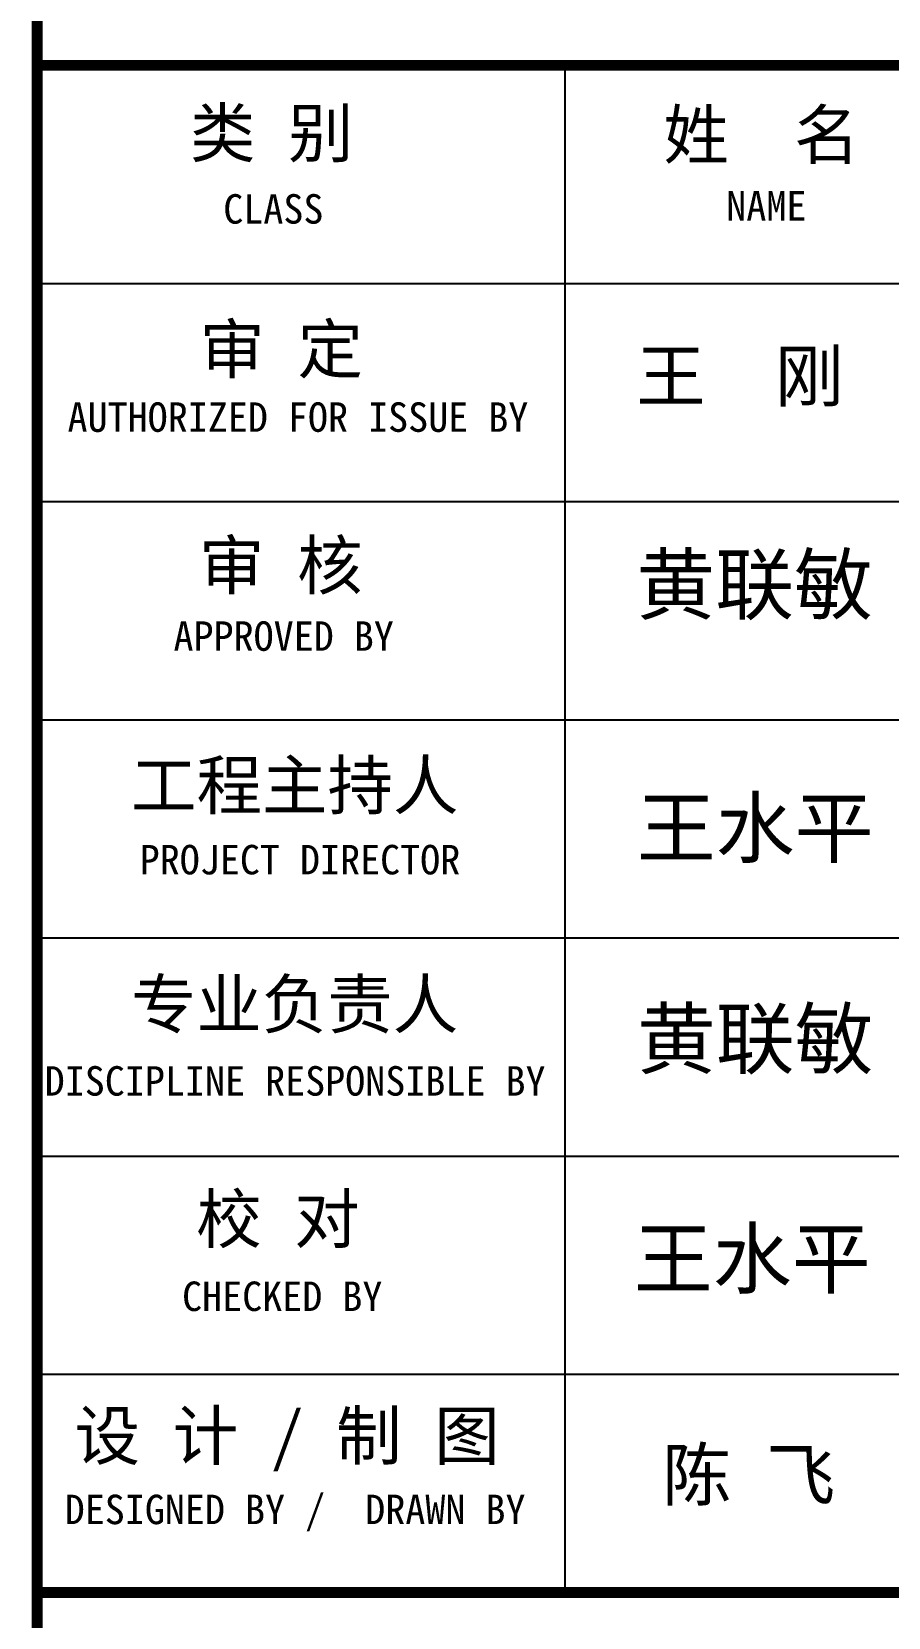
# Model space of a CAD drawing. Extents: x 343352 to 432452, y 769729 to 1078684.
# Drawn here: x 396121 to 399458, y 914230 to 920408 of the extents above; entities that cross this region are included whole.
import ezdxf

# ---------------------------------------------------------------- set-up
doc = ezdxf.new("R2010")
doc.units = 0
doc.header["$LTSCALE"] = 1000
doc.header["$MEASUREMENT"] = 0
doc.layers.add('PUB_TEXT', color=7, linetype='Continuous')
doc.layers.add('PUB_TITLE', color=4, linetype='Continuous')
doc.styles.add('TQ', font='')
doc.styles.get('TQ').set_extended_font_data('SimSun')

msp = doc.modelspace()

# ---------------------------------------------------------------- linework, layer by layer
at = {"layer": 'PUB_TITLE'}
for p, q in [((398199.5, 914327.3), (398199.5, 920277.3)), ((396142.5, 919427.3), (401752.5, 919427.3)), ((396142.5, 918577.3), (401752.5, 918577.3)), ((396142.5, 917727.3), (401752.5, 917727.3)), ((396142.5, 916877.3), (401752.5, 916877.3)), ((396142.5, 916027.3), (401752.5, 916027.3)), ((396142.5, 915177.3), (401752.5, 915177.3)), ((396142.5, 914327.3), (401752.5, 914327.3))]:
    msp.add_line(p, q, dxfattribs=at)
at = {"layer": 'PUB_TITLE', "lineweight": 40, "const_width": 42.5}
for points in [[(396142.5, 944555.4), (396142.5, 904555.4)], [(396142.5, 920277.3), (401752.5, 920277.3)], [(396142.5, 914327.3), (401752.5, 914327.3)]]:
    msp.add_lwpolyline(points, dxfattribs=at)

# ---------------------------------------------------------------- texts
at = {"layer": 'PUB_TEXT', "style": 'TQ'}
msp.add_text('王  刚', height=198, rotation=359.99644, dxfattribs=at).set_placement((398476.4, 918968.3))
for s, height, p in [('黄联敏', 225.35, (398476.4, 918141.9)), ('王水平', 225.35, (398478.8, 917194)), ('黄联敏', 225.35, (398478.8, 916371.8)), ('王水平', 225.35, (398467.5, 915515.4, -353913.7)), ('陈 飞', 198, (398577.1, 914686.3))]:
    msp.add_text(s, height=height, dxfattribs=at).set_placement(p)
at = {"layer": 'PUB_TEXT', "attachment_point": 1, "style": 'TQ'}
for s, insert, char_height, width in [('类 别', (396737.5, 920107.3), 187, 1111.8), ('姓  名', (398582.2, 920100.4), 187, 1162.485), ('NAME', (398827.2, 919787.4), 114.75, 2399.55), ('CLASS', (396867.4, 919775.2), 114.75, 2399.55), ('审 定', (396774.6, 919265.1), 187, 805.34), ('AUTHORIZED FOR ISSUE BY', (396260.7, 918964), 114.75, 2399.55), ('审 核', (396773, 918422.6), 187, 1427.856), ('APPROVED BY', (396673.5, 918110.8), 114.75, 2399.55), ('工程主持人', (396508.3, 917565.9), 187, 1739.562), ('PROJECT DIRECTOR', (396541.8, 917239.7), 114.75, 2399.55), ('专业负责人', (396507.5, 916712.6), 187, 1661.535), ('DISCIPLINE RESPONSIBLE BY', (396171.7, 916377.6), 114.75, 2399.55), ('校 对', (396761.6, 915876), 187, 2006.142), ('CHECKED BY', (396707, 915538.4), 114.75, 2399.55), ('设 计 / 制 图', (396288.4, 915031.6), 187, 2576.963), ('DESIGNED BY /  DRAWN BY', (396249.7, 914707.9), 114.75, 2399.55)]:
    msp.add_mtext(s, dxfattribs=dict(at, insert=insert, char_height=char_height, width=width))

doc.saveas('drawing.dxf')
